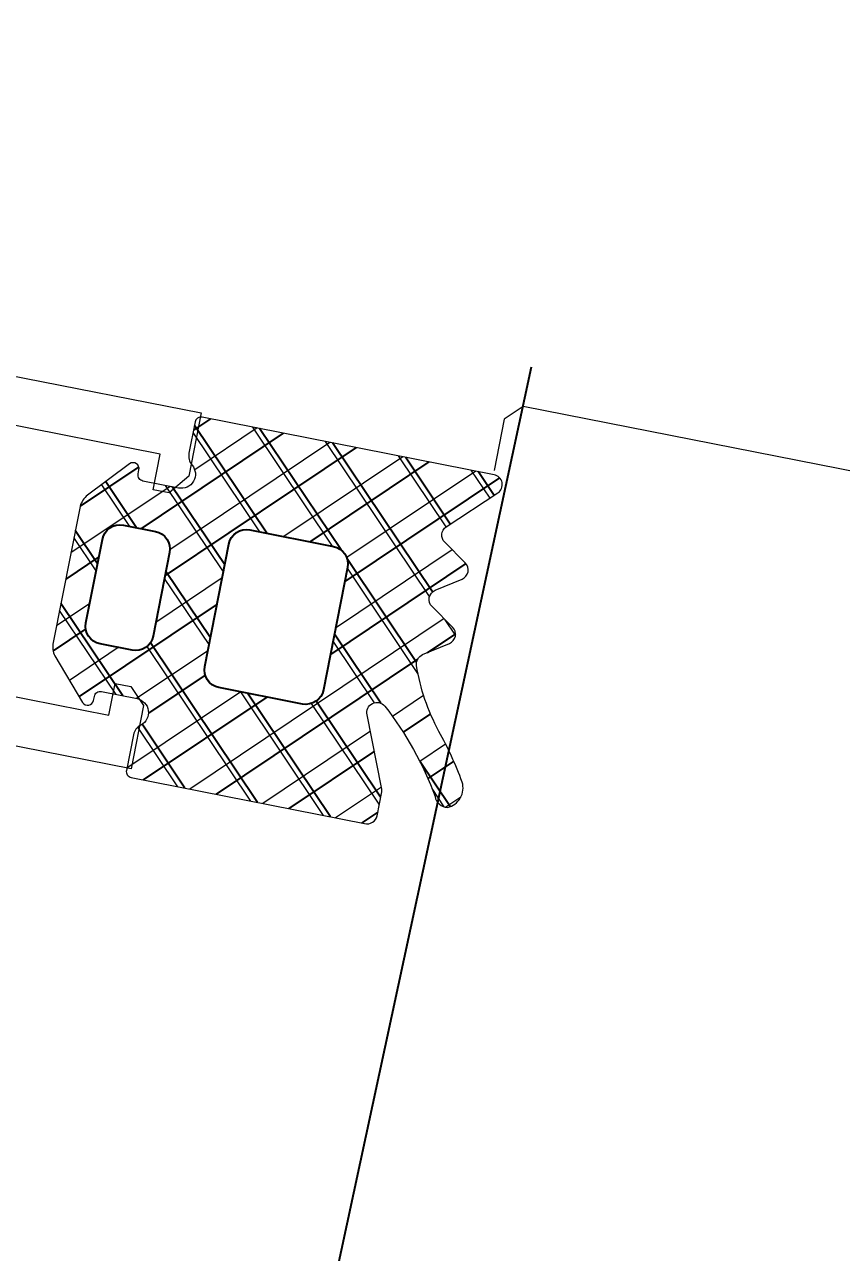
# Model space of a CAD drawing. Header units: millimetres. Extents: x 0 to 8967983, y -224399 to 13801.
# Drawn here: x 73688.02 to 73712.72, y -96474.75 to -96437.62 of the extents above; entities that cross this region are included whole.
import ezdxf
from ezdxf import colors
from ezdxf.entities.mleader import LeaderData, LeaderLine
from ezdxf.math import Vec2, Vec3

# ---------------------------------------------------------------- set-up
doc = ezdxf.new("R2010")
doc.units = ezdxf.units.MM
doc.header["$LTSCALE"] = 10
doc.layers.add('АР_Перегородки витражные', color=152, linetype='Continuous', lineweight=13)
doc.layers.add('Архитектура', color=251, linetype='Continuous')
doc.layers.add('Тонкая', color=7, linetype='Continuous')
doc.layers.get('0').off()
doc.layers.get('0').freeze()
doc.styles.add('ISOCPEUR', font='isocpeur.TTF', dxfattribs={"width": 0.7})

# ---------------------------------------------------------------- blocks, each defined once
blk = doc.blocks.new('_DOTSMALL')
at = {"color": 0, "linetype": 'ByBlock', "const_width": 0.5}
blk.add_lwpolyline([(-0.0625, 0, 1), (0.0625, 0, 1)], format="xyb", close=True, dxfattribs=at)
blk = doc.blocks.new('стойка витр.')
h = blk.add_hatch()
h.set_pattern_fill('ANSI37', scale=0.5, angle=-69.23283665521843)
h.set_pattern_definition([(335.7671633447816, (-69115.31625940584, 318510.9409690977), (0.6515825639889636, 1.447617495164233), []), (65.76716334478155, (-69115.31625940584, 318510.9409690977), (-1.447617495164233, 0.6515825639889636), [])])
edge = h.paths.add_edge_path()
edge.add_line((-7.614656875375658, -25.62993601259222), (-7.273265914729564, -26.53020796886267))
edge.add_arc((-7.672138333263274, -26.68151659366696), 0.4266069692434679, -30.765631391378577, 20.77378547182468, ccw=False)
edge.add_arc((-6.938850257283542, -27.11794408495156), 0.4267278803339729, 149.2463648056786, 290.7703475873838)
edge.add_line((-6.787522688187892, -27.51693863464607), (-5.761497533734655, -27.12786096686614))
edge.add_arc((-5.826270069284272, -26.95688741173914), 0.1828317202082013, 290.7489596719217, 380.7853669983573)
edge.add_line((-5.655337706935825, -26.89200624793739), (-5.698566115868744, -26.77800989551906))
edge.add_arc((-5.527559815348082, -26.71316091253391), 0.1828894349380834, 65.75635340077491, 200.7677215485159, ccw=False)
edge.add_line((-5.452462167653721, -26.54640093915077), (-3.994188920449233, -27.29736676610628))
edge.add_arc((-4.339684557994865, -27.83227055815794), 0.6367804192296694, 19.809448943918426, 57.14148607166612, ccw=False)
edge.add_line((-3.740585688123247, -27.61647007986176), (-2.270775810728082, -31.49246202532231))
edge.add_arc((-2.862326952422118, -31.72816639327794), 0.6367804192285443, -15.60715938413449, 21.72487774361298, ccw=False)
edge.add_line((-2.249025291763246, -31.89948590572749), (-2.842686385673005, -33.42856309223862))
edge.add_arc((-3.009474684396633, -33.35352837480535), 0.1828894349365558, 200.7666051236535, 335.7779732896313, ccw=False)
edge.add_line((-3.180482248484623, -33.41837402567035), (-3.223710657359334, -33.30437767335388))
edge.add_arc((-3.394684212462365, -33.36915020895407), 0.1828317202037067, 20.74895968940122, 110.7853670142414)
edge.add_line((-3.459565376309911, -33.19821784662781), (-4.485590530792251, -33.58729551440774))
edge.add_arc((-4.334307311281267, -33.98630688185023), 0.4267278803335083, 110.7639791032461, 252.2879618854569)
edge.add_arc((-4.593835025358378, -34.79921876089735), 0.4266069692128739, 20.760541213745626, 72.2999580801698, ccw=False)
edge.add_line((-4.194927641627146, -34.64800234186259), (-3.805871961842058, -35.67396951244882))
edge.add_arc((-3.976804324152614, -35.73885067632053), 0.1828317201976034, -69.25104032001241, 20.78536702306718, ccw=False)
edge.add_line((-3.912031788582681, -35.9098242314285), (-10.63804850899032, -38.46038830642647))
edge.add_arc((-10.76198657700206, -38.18099989774544), 0.3056444463879536, 200.8460379983515, 293.92230867425997, ccw=False)
edge.add_line((-11.04762355046114, -38.2897659172595), (-11.3069940036512, -37.6057878035499))
edge.add_arc((-11.02280217192234, -37.49789568213767), 0.3039830703908278, 175.7219656777917, 200.7890354028728, ccw=False)
edge.add_line((-11.32593828623067, -37.47521963119652), (-11.26283276302274, -35.23454482450325))
edge.add_arc((-11.5667631736687, -35.21197449929495), 0.3047673113958011, 355.7529257944983, 510.3971654946409)
edge.add_arc((-3.085478140807247, -39.81161386289363), 9.95296756819478, 151.493160172311, 169.5799937381118)
edge.add_arc((-13.27454869620142, -38.00608067109534), 0.4002801790508524, 282.30928711923883, 359.2250395672268, ccw=False)
edge.add_arc((-13.15914824141406, -37.79549114656839), 0.6024183835459826, 172.8865217206561, 267.13931994465963, ccw=False)
edge.add_arc((-2.924576102079248, -39.73891867786803), 11.01872594919693, 160.6453850739864, 169.4469810176308, ccw=False)
edge.add_arc((-19.07760885644255, -34.09585671602533), 6.091684827120307, 340.9199566399376, 360.7754221413588)
edge.add_arc((-13.29124725463213, -34.01305259408502), 0.3047655738143686, 359.9316076928689, 436.4302022680961)
edge.add_line((-13.21974018984474, -33.71679460741143), (-14.0766899229202, -33.52020163946145))
edge.add_arc((-14.00514734915965, -33.22393144415915), 0.3047857747414494, 145.1100748207506, 256.424251871352, ccw=False)
edge.add_line((-14.2551486332959, -33.04959347808472), (-13.74402617113083, -32.33421562775766))
edge.add_arc((-13.99402745527389, -32.1598776616858), 0.3047857747455562, 325.1100748218798, 436.4242518702226)
edge.add_line((-13.92248488150653, -31.86360746638093), (-14.7794566025841, -31.6669565144839))
edge.add_arc((-14.7079140287954, -31.37068631918638), 0.3047857747434108, 145.1100748199116, 256.4242518659954, ccw=False)
edge.add_line((-14.95791531293071, -31.19634835310717), (-14.44679285076563, -30.48097050278011))
edge.add_arc((-14.69684457899481, -30.30662212908397), 0.3048331054870662, 325.1138936033488, 425.7589859189499)
edge.add_line((-14.57168746687239, -30.0286672415823), (-16.28069433249766, -29.27720980550657))
edge.add_arc((-16.15556139849932, -28.99925320327871), 0.3048247429148342, 110.79403674408451, 245.7632621299588, ccw=False)
edge.add_line((-16.26377712844987, -28.71428394233226), (-7.850470401957864, -25.52388481301023))
edge.add_arc((-7.785589238115906, -25.69481717533219), 0.1828317201977073, 20.785366643697614, 110.7853670130821, ccw=False)
edge = h.paths.add_edge_path(flags=16)
edge.add_line((-3.343847721320344, -31.0696095920357), (-4.256775251385989, -28.66215553430811))
edge.add_arc((-4.763091039367282, -28.8541548874382), 0.5414973949720253, 20.7671633452251, 110.7671633452251)
edge.add_line((-4.955090392497368, -28.34783909945691), (-5.880512773175724, -28.69876731990371))
edge.add_arc((-5.68851342006019, -29.20508310789228), 0.5414973949736688, 110.7671633435124, 200.7671633435124)
edge.add_line((-6.194829208048759, -29.39708246100781), (-5.281901677954011, -31.8045365187354))
edge.add_arc((-4.775585889972717, -31.61253716560532), 0.5414973949720253, 200.7671633452251, 290.7671633452251)
edge.add_line((-4.583586536842631, -32.11885295358661), (-3.658164156164275, -31.76792473313981))
edge.add_arc((-3.850163509294362, -31.26160894516579), 0.541497394965222, 290.7671633454981, 380.7671633454981)
edge = h.paths.add_edge_path(flags=16)
edge.add_line((-6.665125275787432, -32.97088079506648), (-8.003619441966293, -29.4411776089255))
edge.add_arc((-8.509935229947587, -29.63317696205559), 0.5414973949720253, 20.7671633452251, 110.7671633452251)
edge.add_line((-8.701934583077673, -29.12686117407429), (-11.1093675273587, -30.03978069775621))
edge.add_arc((-10.91736817424317, -30.54609648574478), 0.5414973949736688, 110.7671633435124, 200.7671633435124)
edge.add_line((-11.42368396223173, -30.73809583886032), (-10.08518979602377, -34.2677990250013))
edge.add_arc((-9.578874008042476, -34.07579967187121), 0.5414973949720253, 200.7671633452251, 290.7671633452251)
edge.add_line((-9.38687465491239, -34.5821154598525), (-6.979441710631363, -33.66919593617058))
edge.add_arc((-7.171441063761449, -33.16288014819656), 0.541497394965222, 290.7671633454981, 380.7671633454981)
at = {"lineweight": 0, "ltscale": 100, "transparency": 33554687}
for points in [[(-2.258247086545452, -23.27287612311193), (-7.844300284108613, -25.39115610946465), (-7.152623754285742, -27.21515572990756), (-6.480474312818842, -27.61228183979256), (-6.024430919787847, -27.43934621633525), (-6.413508587575052, -26.41332106186019), (-1.739484192192322, -24.64089033441996)], [(1.113700732850702, -32.16493950470613), (-3.560323662532028, -33.93737023214635), (-3.906150933442404, -33.02539941386931), (-4.3621943264734, -33.19833503732661), (-4.645266100153094, -33.82723408192396), (-3.953589570330223, -35.65123370236688), (88.61521743849153, -0.5483364844694734)], [(-56.0608929025766, -41.98018508909445), (-55.7778211288678, -41.3512860444971), (-17.47126860445132, -26.8251079561378), (-16.84236955983215, -27.10817972981749), (-16.28037825660431, -28.59019029343472)]]:
    blk.add_lwpolyline(points, dxfattribs=at)
at = {"color": 7, "lineweight": 0, "ltscale": 100, "transparency": 33554687}
blk.add_lwpolyline([(-7.614656875375658, -25.62993601259222), (-7.273265914729564, -26.53020796886267, -0.2287523810762611), (-7.305569090007339, -26.89973780277796, 0.7101639231358212), (-6.787522688187892, -27.51693863464607), (-5.761497533734655, -27.12786096686614, 0.4143996870914876), (-5.655337706935825, -26.89200624793739), (-5.698566115868744, -26.77800989551906, -0.6682503890445888), (-5.452462167653721, -26.54640093915077), (-3.994188920449233, -27.29736676610628, -0.1643479059441302), (-3.740585688123247, -27.61647007986176), (-2.270775810728082, -31.49246202532231, -0.1643479059441302), (-2.249025291763246, -31.89948590572749), (-2.842686385673005, -33.42856309223862, -0.6682503891596868), (-3.180482248484623, -33.41837402567035), (-3.223710657359334, -33.30437767335388, 0.4143996870833266), (-3.459565376309911, -33.19821784662781), (-4.485590530792251, -33.58729551440774, 0.7101639231391418), (-4.464132105349563, -34.39280682858953, -0.2287523810910513), (-4.194927641627146, -34.64800234186259), (-3.805871961842058, -35.67396951244882, -0.4143996871765861), (-3.912031788582681, -35.9098242314285), (-10.63804850899032, -38.46038830642647, -0.4300281847644905), (-11.04762355046114, -38.2897659172595), (-11.3069940036512, -37.6057878035499, -0.1098139781175365), (-11.32593828623067, -37.47521963119652), (-11.26283276302274, -35.23454482450325, 0.8000358277039689), (-11.83174935798161, -35.06142405519495, 0.07908294790216032), (-12.87430513065192, -38.01149454006372, -0.3488032577412263), (-13.18921346374555, -38.39715882165183, -0.4361245879823007), (-13.75692971088574, -37.72089072036033, -0.03842309887939363), (-13.32058396766661, -36.08715992321959, 0.08685322061285544), (-12.98648189794039, -34.01341638380836, 0.3467629046601076), (-13.21974018984474, -33.71679460741143), (-14.0766899229202, -33.52020163946145, -0.5278770357902526), (-14.2551486332959, -33.04959347808472), (-13.74402617113083, -32.33421562775766, 0.5278770357776507), (-13.92248488150653, -31.86360746638093), (-14.7794566025841, -31.6669565144839, -0.5278770357650493), (-14.95791531293071, -31.19634835310717), (-14.44679285076563, -30.48097050278011, 0.4697389635461835), (-14.57168746687239, -30.0286672415823), (-16.28069433249766, -29.27720980550657, -0.667984424932516), (-16.26377712844987, -28.71428394233226), (-7.850470401957864, -25.52388481301023, -0.4142135642613711)], format="xyb", close=True, dxfattribs=at)
at = {"color": 7}
for points in [[(-3.343847721320344, -31.0696095920357), (-4.256775251385989, -28.66215553430811, 0.414213562373095), (-4.955090392497368, -28.34783909945691), (-5.880512773175724, -28.69876731990371, 0.414213562373095), (-6.194829208048759, -29.39708246100781), (-5.281901677954011, -31.8045365187354, 0.414213562373095), (-4.583586536842631, -32.11885295358661), (-3.658164156164275, -31.76792473313981, 0.414213562373095)], [(-6.665125275787432, -32.97088079506648), (-8.003619441966293, -29.4411776089255, 0.414213562373095), (-8.701934583077673, -29.12686117407429), (-11.1093675273587, -30.03978069775621, 0.414213562373095), (-11.42368396223173, -30.73809583886032), (-10.08518979602377, -34.2677990250013, 0.414213562373095), (-9.38687465491239, -34.5821154598525), (-6.979441710631363, -33.66919593617058, 0.414213562373095)]]:
    blk.add_lwpolyline(points, format="xyb", close=True, dxfattribs=at)
blk = doc.blocks.new('A$Cf7573d2c')
h = blk.add_hatch()
h.set_pattern_fill('ANSI37', color=5, scale=0.4999999999999999, angle=11.05056813833426)
h.set_pattern_definition([(56.05056813833426, (-325577.5326109263, -14427.20117750167), (-1.316880116997287, 0.8865568269756945), []), (146.0505681383342, (-325577.5326109263, -14427.20117750167), (-0.8865568269756945, -1.316880116997287), [])])
edge = h.paths.add_edge_path()
edge.add_line((53.15568665240426, -71.84455999218335), (54.10066208685748, -71.66000969718152))
edge.add_arc((54.18248049125657, -72.07869723569522), 0.4266069692410905, 49.51777340105292, 101.05719026425612, ccw=False)
edge.add_arc((54.73640786875238, -71.42958644543106), 0.4267278803678288, 229.5297695967836, 371.0537523784885)
edge.add_line((55.15521898376755, -71.34776998117741), (54.94489004521165, -70.27079700716422))
edge.add_arc((54.76543719321895, -70.30578431646067), 0.1828317201694488, 11.03236445595228, 101.0687717823854)
edge.add_line((54.7303358616773, -70.12635373260127), (54.61067896033637, -70.14972229399427))
edge.add_arc((54.57562182683224, -69.97022426391564), 0.1828894349371679, 146.0397581948859, 281.0511263426278, ccw=False)
edge.add_line((54.42392868350726, -69.86805902677588), (55.41024150652811, -68.55744941602461))
edge.add_arc((55.87916092157176, -68.98826710893277), 0.6367804192400961, 100.09285373580963, 137.4248908635569, ccw=False)
edge.add_line((55.7675690172473, -68.36134083797515), (59.83602538472041, -67.56678597940481))
edge.add_arc((59.96850951681367, -68.18963207348673), 0.6367804191160473, 64.67624540846452, 102.00828253621182, ccw=False)
edge.add_line((60.24088129645679, -67.61404288333142), (61.64782822388224, -68.45725749440317))
edge.add_arc((61.54572023362346, -68.6089891777656), 0.1828894349345614, -78.94999008860498, 56.06137807737059, ccw=False)
edge.add_line((61.58077386952937, -68.78848789090989), (61.46111696830485, -68.81185645227379))
edge.add_arc((61.49610427769884, -68.9913093042758), 0.1828317201972567, 101.0323644853947, 191.0687718102334)
edge.add_line((61.31667369382922, -69.02641063591), (61.5270026322687, -70.10338360995229))
edge.add_arc((61.94582283864131, -70.02161369747758), 0.4267278803313772, 191.0473838963396, 332.5713666785517)
edge.add_arc((62.70327143611815, -70.41461748833981), 0.4266069692042858, 101.04394600933591, 152.5833628757599, ccw=False)
edge.add_line((62.62154981598724, -69.99591104824503), (63.69846192700788, -69.78559399610094))
edge.add_arc((63.73356325865052, -69.96502457996553), 0.1828317201939337, 11.032364470050595, 101.06877181313263, ccw=False)
edge.add_line((63.91301611065865, -69.93003727062023), (65.29180877562612, -76.99003789461858))
edge.add_arc((64.99551066640528, -77.06504428161418), 0.3056444464046082, -78.87055721437832, 14.2057134615319, ccw=False)
edge.add_line((65.05450805288274, -77.3649406570621), (64.33656664565206, -77.50515202515817))
edge.add_arc((64.27818671723436, -77.20682755241624), 0.3039830703818922, 256.0053704728485, 281.07244019792967, ccw=False)
edge.add_line((64.2046742036473, -77.50178791827057), (62.00679334101733, -77.0614180622797))
edge.add_arc((61.93325097918449, -77.35717917385819), 0.3047673114133029, 76.03633058298668, 230.6805702831305)
edge.add_arc((67.89833459834982, -69.77386489183748), 9.952967568197614, 231.7765649659958, 249.8633985317965)
edge.add_arc((64.39904336975559, -79.51204078812538), 0.4002801790500968, 2.592691911632528, 79.50844435962068, ccw=False)
edge.add_arc((64.21095152774018, -79.36275357584572), 0.6024183835098907, 253.1699265163699, 347.42272474037384, ccw=False)
edge.add_arc((67.8538384741732, -69.6030019325488), 11.01872594909504, 240.92878986685412, 249.7303858104985, ccw=False)
edge.add_arc((59.56550229921984, -84.57190633206682), 6.091684827287554, 61.20336143423747, 81.05882693565867)
edge.add_arc((60.46047847562673, -78.85457699437922), 0.304765573773833, 80.21501248920164, 156.7136070644281)
edge.add_line((60.18053901626263, -78.73409482122224), (59.84213466581423, -79.54557133703202))
edge.add_arc((59.56218916597427, -79.42505210376291), 0.3047857747146659, 225.3934796143645, 336.7076566649676, ccw=False)
edge.add_line((59.34815820830408, -79.64204315801908), (58.72930734895635, -79.01751513300405))
edge.add_arc((58.51527639129254, -79.23450618727465), 0.3047857747204647, 45.39347961712065, 156.7076566654629)
edge.add_line((58.23533089144621, -79.11398695400567), (57.89686567790341, -79.92547535613994))
edge.add_arc((57.61692017800742, -79.8049561228095), 0.3047857747903789, 225.3934796124579, 336.70765665854196, ccw=False)
edge.add_line((57.40288922027685, -80.02194717711245), (56.78403836104553, -79.39741915209743))
edge.add_arc((56.56998863134884, -79.6144581702775), 0.3048331054787136, 45.39729839756555, 146.0423907131674)
edge.add_line((56.31714448623825, -79.44418468297226), (55.28802957176231, -81.0018480734143))
edge.add_arc((55.03517965588581, -80.83159812799333), 0.3048247428844842, 191.0774415371329, 326.04666692300657, ccw=False)
edge.add_line((54.73603428946808, -80.89016581213218), (53.01135739893652, -72.0590919078968))
edge.add_arc((53.19078798283557, -72.02399057630869), 0.1828317202172855, 101.06877142490288, 191.0687717942894, ccw=False)
edge = h.paths.add_edge_path(flags=16)
edge.add_line((59.23813135258388, -68.55309740688244), (56.71113389532547, -69.04661089844012))
edge.add_arc((56.81492556333978, -69.57806806363078), 0.5414973949906723, 101.0505681359266, 191.0505681359267)
edge.add_line((56.28346839814913, -69.68185973164509), (56.47317437781021, -70.65323444815294))
edge.add_arc((57.00463154293539, -70.54944278017501), 0.5414973949194297, 191.0505681334767, 281.0505681334768)
edge.add_line((57.10842321091332, -71.08089994530019), (59.63542066817172, -70.58738645372796))
edge.add_arc((59.53162900015741, -70.0559292885373), 0.5414973949906723, 281.0505681359267, 371.0505681359267)
edge.add_line((60.06308616534807, -69.95213762052299), (59.8733801858034, -68.98076290400058))
edge.add_arc((59.34192302063457, -69.08455457205127), 0.5414973949762222, 11.05056814014731, 101.0505681401473)
edge = h.paths.add_edge_path(flags=16)
edge.add_line((60.55157991347369, -72.1476167988294), (56.84660745610017, -72.87118456036842))
edge.add_arc((56.95039912417269, -73.40264172550087), 0.5414973949447008, 101.0505681431519, 191.0505681431519)
edge.add_line((56.41894195904024, -73.50643339357339), (56.91245112242177, -76.03340868896339))
edge.add_arc((57.44390828760515, -75.92961702092725), 0.541497394987715, 191.050568138341, 281.050568138341)
edge.add_line((57.54769995564129, -76.46107418611064), (61.25267241301481, -75.73750642454252))
edge.add_arc((61.14888074494229, -75.20604925941007), 0.5414973949447008, 281.0505681431519, 371.0505681431519)
edge.add_line((61.68033791007474, -75.10225759133755), (61.18682874669321, -72.57528229594755))
edge.add_arc((60.65537158152438, -72.67907396399823), 0.5414973949762222, 11.05056814014731, 101.0505681401473)
at = {"color": 5, "lineweight": 0, "ltscale": 100, "transparency": 33554687}
for points in [[(51.73646704759449, -66.1671774207789), (52.88157409906853, -72.03060903266305), (54.79614538163878, -71.65670016474905), (55.30101650545839, -71.06121786679432), (55.20753037370741, -70.58252939883096), (54.13055739959236, -70.79285833732865), (53.17241072526667, -65.88674279826228)], [(61.07007052085828, -64.34435831751034), (62.02821719518397, -69.25047385657672), (61.07096198550425, -69.43742234735691), (61.16444811725523, -69.91611081532028), (61.73654996755067, -70.30126417477732), (63.65112125000451, -69.92735530684877), (44.67507682216819, 27.23800458030018)], [(61.09487798134796, -122.3553278650652), (60.52277613105252, -121.9701745055936), (52.67016501864418, -81.76148993524839), (53.05531837814488, -81.18938808498206), (54.61091895704158, -80.88558490110154)]]:
    blk.add_lwpolyline(points, dxfattribs=at)
blk.add_lwpolyline([(53.15568665240426, -71.84455999218335), (54.10066208685748, -71.66000969718152, -0.2287523810762611), (54.45943891291972, -71.75421682199521, 0.7101639231358212), (55.15521898376755, -71.34776998117741), (54.94489004521165, -70.27079700716422, 0.4143996870914876), (54.7303358616773, -70.12635373260127), (54.61067896033637, -70.14972229399427, -0.6682503890445888), (54.42392868350726, -69.86805902677588), (55.41024150652811, -68.55744941602461, -0.1643479059441302), (55.7675690172473, -68.36134083797515), (59.83602538472041, -67.56678597940481, -0.1643479059441302), (60.24088129645679, -67.61404288333142), (61.64782822388224, -68.45725749440317, -0.6682503891596868), (61.58077386952937, -68.78848789090989), (61.46111696830485, -68.81185645227379, 0.4143996870833266), (61.31667369382922, -69.02641063591), (61.5270026322687, -70.10338360995229, 0.7101639231391418), (62.32458022865467, -70.21818308309594, -0.2287523810910513), (62.62154981598724, -69.99591104824503), (63.69846192700788, -69.78559399610094, -0.4143996871765861), (63.91301611065865, -69.93003727062023), (65.29180877562612, -76.99003789461858, -0.4300281847644905), (65.05450805288274, -77.3649406570621), (64.33656664565206, -77.50515202515817, -0.1098139781175365), (64.2046742036473, -77.50178791827057), (62.00679334101733, -77.0614180622797, 0.8000358277039689), (61.74013722792733, -77.5929549003049, 0.07908294790216032), (64.47193063155282, -79.11845259113761, -0.3488032577412263), (64.79891380108893, -79.49393388652243, -0.4361245879823007), (64.03653078118805, -79.93936896929517, -0.03842309887939363), (62.49988066009246, -79.23355006161728, 0.08685322061285544), (60.51227378088515, -78.554245009218, 0.3467629046601076), (60.18053901626263, -78.73409482122224), (59.84213466581423, -79.54557133703202, -0.5278770357902526), (59.34815820830408, -79.64204315801908), (58.72930734895635, -79.01751513300405, 0.5278770357776507), (58.23533089144621, -79.11398695400567), (57.89686567790341, -79.92547535613994, -0.5278770357650493), (57.40288922027685, -80.02194717711245), (56.78403836104553, -79.39741915209743, 0.4697389635461835), (56.31714448623825, -79.44418468297226), (55.28802957176231, -81.0018480734143, -0.667984424932516), (54.73603428946808, -80.89016581213218), (53.01135739893652, -72.0590919078968, -0.4142135642613711)], format="xyb", close=True, dxfattribs=at)
at = {"color": 5}
for points in [[(59.23813135258388, -68.55309740688244), (56.71113389532547, -69.04661089844012, 0.414213562373095), (56.28346839814913, -69.68185973164509), (56.47317437781021, -70.65323444815294, 0.414213562373095), (57.10842321091332, -71.08089994530019), (59.63542066817172, -70.58738645372796, 0.414213562373095), (60.06308616534807, -69.95213762052299), (59.8733801858034, -68.98076290400058, 0.414213562373095)], [(60.55157991347369, -72.1476167988294), (56.84660745610017, -72.87118456036842, 0.414213562373095), (56.41894195904024, -73.50643339357339), (56.91245112242177, -76.03340868896339, 0.414213562373095), (57.54769995564129, -76.46107418611064), (61.25267241301481, -75.73750642454252, 0.414213562373095), (61.68033791007474, -75.10225759133755), (61.18682874669321, -72.57528229594755, 0.414213562373095)]]:
    blk.add_lwpolyline(points, format="xyb", close=True, dxfattribs=at)
at = {"layer": 'АР_Перегородки витражные', "rotation": 80.28340479355269}
blk.add_blockref('стойка витр.', (29.17858439369593, -60.01344902928395), dxfattribs=at)
blk = doc.blocks.new('A$Cec9b444d')
at = {"layer": 'Тонкая', "color": 5, "ltscale": 100}
blk.add_line((6208.049528553656, 164.6421001279019), (6645.630299936541, 2198.914641495406), dxfattribs=at)
at = {"color": 241, "ltscale": 100, "true_color": 0xf7abae, "xscale": -1, "rotation": 89.90413134762046}
blk.add_blockref('A$Cf7573d2c', (6563.698240449916, 2250.519506825216), dxfattribs=at)

msp = doc.modelspace()

# ---------------------------------------------------------------- linework, layer by layer
at = {"layer": 'Архитектура', "lineweight": 25, "transparency": 33554684}
msp.add_arc((64177.46455168902, -95753.94507201882), 9778.654617052323, 272.592547965165, 356.6353913736801, dxfattribs=at)

# ---------------------------------------------------------------- block references
msp.add_blockref('A$Cec9b444d', (67057.72434611898, -98646.87649074812), dxfattribs=at)

# ---------------------------------------------------------------- leaders
ml = msp.add_multileader_mtext('Standard', dxfattribs=at)
ml.set_content('0,000', color=256, style='ISOCPEUR')
ml.set_leader_properties(color=256, linetype='Continuous', lineweight=-1)
ml.set_arrow_properties(name='DOTSMALL')
ml.build(insert=Vec2(0, 0))
ml.multileader.update_dxf_attribs({"has_text_frame": 1, "text_left_attachment_type": 4, "text_right_attachment_type": 4, "dogleg_length": 100, "arrow_head_size": 180})
ctx = ml.context
ctx.base_point, ctx.char_height, ctx.arrow_head_size, ctx.landing_gap_size, ctx.plane_origin = Vec3(109227.8345319777, -179824.0994568599, 1.149675994230903e-08), 250, 180, 50, Vec3(109146.4410821284, -181024.9969823235, 1.149675994230903e-08)
ctx.left_attachment, ctx.right_attachment = 4, 4
notes = []
notes.append((ctx, [(0, (0, 0, 0), (0, 0), (1, 0), 1, [])]))
ctx.mtext.insert, ctx.mtext.width, ctx.mtext.line_spacing_style, ctx.mtext.flow_direction = Vec3(109277.8345319777, -179424.0994568599, 1.149675994230903e-08), 852.6970314602484, 2, 5
ml = msp.add_multileader_mtext('Standard', dxfattribs=at)
ml.set_content('0,000', color=256, style='ISOCPEUR')
ml.set_leader_properties(color=256, linetype='Continuous', lineweight=-1)
ml.set_arrow_properties(name='DOTSMALL')
ml.build(insert=Vec2(0, 0))
ml.multileader.update_dxf_attribs({"has_text_frame": 1, "text_left_attachment_type": 4, "text_right_attachment_type": 4, "dogleg_length": 100, "arrow_head_size": 180})
ctx = ml.context
ctx.base_point, ctx.char_height, ctx.arrow_head_size, ctx.landing_gap_size, ctx.plane_origin = Vec3(93570.61230941524, -179043.501211703, 1.149675994230903e-08), 250, 180, 50, Vec3(91409.39993934671, -179568.0801185216, 1.149675994230903e-08)
ctx.left_attachment, ctx.right_attachment = 4, 4
notes.append((ctx, [(0, (0, 0, 0), (0, 0), (1, 0), 1, [])]))
ctx.mtext.insert, ctx.mtext.width, ctx.mtext.line_spacing_style, ctx.mtext.flow_direction = Vec3(93620.61230941524, -178643.501211703, 1.149675994230903e-08), 852.6970314602484, 2, 5
ml = msp.add_multileader_mtext('Standard', dxfattribs=at)
ml.set_content('-1,140', color=256, style='ISOCPEUR')
ml.set_leader_properties(color=256, linetype='Continuous', lineweight=-1)
ml.set_arrow_properties(name='DOTSMALL')
ml.build(insert=Vec2(0, 0))
ml.multileader.update_dxf_attribs({"has_text_frame": 1, "text_left_attachment_type": 4, "text_right_attachment_type": 4, "dogleg_length": 100, "arrow_head_size": 180})
ctx = ml.context
ctx.base_point, ctx.char_height, ctx.arrow_head_size, ctx.landing_gap_size, ctx.plane_origin = Vec3(85513.64643370814, -171108.2295539479, 1.149675994230903e-08), 250, 180, 50, Vec3(85432.25298385893, -170822.0879778057, 1.149675994230903e-08)
ctx.left_attachment, ctx.right_attachment = 4, 4
notes.append((ctx, [(0, (0, 0, 0), (0, 0), (1, 0), 1, [])]))
ctx.mtext.insert, ctx.mtext.width, ctx.mtext.line_spacing_style, ctx.mtext.flow_direction = Vec3(85563.64643370814, -170774.8962206146, 1.149675994230903e-08), 852.6970314602484, 2, 5
ml = msp.add_multileader_mtext('Standard', dxfattribs=at)
ml.set_content('-1,140', color=256, style='ISOCPEUR')
ml.set_leader_properties(color=256, linetype='Continuous', lineweight=-1)
ml.set_arrow_properties(name='DOTSMALL')
ml.build(insert=Vec2(0, 0))
ml.multileader.update_dxf_attribs({"has_text_frame": 1, "text_left_attachment_type": 4, "text_right_attachment_type": 4, "dogleg_length": 100, "arrow_head_size": 180})
ctx = ml.context
ctx.base_point, ctx.char_height, ctx.arrow_head_size, ctx.landing_gap_size, ctx.plane_origin = Vec3(88173.50544428907, -169016.9644614541), 250, 180, 50, Vec3(88092.11199443985, -170284.5286535844)
ctx.left_attachment, ctx.right_attachment = 4, 4
notes.append((ctx, [(0, (0, 0, 0), (0, 0), (1, 0), 1, [])]))
ctx.mtext.insert, ctx.mtext.width, ctx.mtext.line_spacing_style, ctx.mtext.flow_direction = Vec3(88223.50544428907, -168683.6311281208), 852.6970314602484, 2, 5
ml = msp.add_multileader_mtext('Standard', dxfattribs=at)
ml.set_content('-2,650', color=256, style='ISOCPEUR')
ml.set_leader_properties(color=256, linetype='Continuous', lineweight=-1)
ml.set_arrow_properties(name='DOTSMALL')
ml.build(insert=Vec2(0, 0))
ml.multileader.update_dxf_attribs({"has_text_frame": 1, "text_left_attachment_type": 4, "text_right_attachment_type": 4, "dogleg_length": 100, "arrow_head_size": 180})
ctx = ml.context
ctx.base_point, ctx.char_height, ctx.arrow_head_size, ctx.landing_gap_size, ctx.plane_origin = Vec3(97964.86647307395, -185922.1176271643), 250, 180, 50, Vec3(95803.65410300542, -186513.3632006497)
ctx.left_attachment, ctx.right_attachment = 4, 4
notes.append((ctx, [(0, (0, 0, 0), (0, 0), (1, 0), 1, [])]))
ctx.mtext.insert, ctx.mtext.width, ctx.mtext.line_spacing_style, ctx.mtext.flow_direction = Vec3(98014.86647307395, -185588.784293831), 852.6970314602484, 2, 5
ml = msp.add_multileader_mtext('Standard', dxfattribs=at)
ml.set_content('{\\W0.8;-2,250}', color=256, style='ISOCPEUR')
ml.set_leader_properties(color=256, linetype='Continuous', lineweight=-1)
ml.set_arrow_properties(name='DOTSMALL')
ml.build(insert=Vec2(0, 0))
ml.multileader.update_dxf_attribs({"has_text_frame": 1, "text_left_attachment_type": 4, "text_right_attachment_type": 4, "dogleg_length": 100, "arrow_head_size": 180})
ctx = ml.context
ctx.base_point, ctx.char_height, ctx.arrow_head_size, ctx.landing_gap_size, ctx.plane_origin = Vec3(103807.2803555565, -171634.4771294484), 250, 180, 50, Vec3(103725.8869057072, -172912.5964344966)
ctx.left_attachment, ctx.right_attachment = 4, 4
notes.append((ctx, [(0, (0, 0, 0), (0, 0), (1, 0), 1, [])]))
ctx.mtext.insert, ctx.mtext.width, ctx.mtext.defined_height, ctx.mtext.line_spacing_style, ctx.mtext.flow_direction = Vec3(103857.2803555565, -171301.1437961151), 769.9889591111103, 343.8884462512117, 2, 5
ml = msp.add_multileader_mtext('Standard', dxfattribs=at)
ml.set_content('%%P0,000', color=256, style='ISOCPEUR')
ml.set_leader_properties(color=256, linetype='Continuous', lineweight=-1)
ml.set_arrow_properties(name='DOTSMALL')
ml.build(insert=Vec2(0, 0))
ml.multileader.update_dxf_attribs({"has_text_frame": 1, "text_left_attachment_type": 4, "text_right_attachment_type": 4, "dogleg_length": 100, "arrow_head_size": 180})
ctx = ml.context
ctx.base_point, ctx.char_height, ctx.arrow_head_size, ctx.landing_gap_size, ctx.plane_origin = Vec3(77765.30692788668, -167248.6201944349), 250, 180, 50, Vec3(75221.94054402775, -169195.6268845529)
ctx.left_attachment, ctx.right_attachment = 4, 4
notes.append((ctx, [(0, (0, 0, 0), (0, 0), (1, 0), 1, [])]))
ctx.mtext.insert, ctx.mtext.width, ctx.mtext.line_spacing_style, ctx.mtext.flow_direction = Vec3(77815.30692788668, -166915.2868611016), 852.6970314602484, 2, 5
ml = msp.add_multileader_mtext('Standard', dxfattribs=at)
ml.set_content('%%P0,000', color=256, style='ISOCPEUR')
ml.set_leader_properties(color=256, linetype='Continuous', lineweight=-1)
ml.set_arrow_properties(name='DOTSMALL')
ml.build(insert=Vec2(0, 0))
ml.multileader.update_dxf_attribs({"has_text_frame": 1, "text_left_attachment_type": 4, "text_right_attachment_type": 4, "dogleg_length": 100, "arrow_head_size": 180})
ctx = ml.context
ctx.base_point, ctx.char_height, ctx.arrow_head_size, ctx.landing_gap_size, ctx.plane_origin = Vec3(112176.9498613266, -179831.5959282387), 250, 180, 50, Vec3(109105.8681456613, -181421.1444692705)
ctx.left_attachment, ctx.right_attachment = 4, 4
notes.append((ctx, [(0, (0, 0, 0), (0, 0), (1, 0), 1, [])]))
ctx.mtext.insert, ctx.mtext.width, ctx.mtext.line_spacing_style, ctx.mtext.flow_direction = Vec3(112226.9498613266, -179498.2625949054), 852.6970314602484, 2, 5
ml = msp.add_multileader_mtext('Standard', dxfattribs=at)
ml.set_content('%%P0,000', color=256, style='ISOCPEUR')
ml.set_leader_properties(color=256, linetype='Continuous', lineweight=-1)
ml.set_arrow_properties(name='DOTSMALL')
ml.build(insert=Vec2(0, 0))
ml.multileader.update_dxf_attribs({"has_text_frame": 1, "text_left_attachment_type": 4, "text_right_attachment_type": 4, "dogleg_length": 100, "arrow_head_size": 180})
ctx = ml.context
ctx.base_point, ctx.char_height, ctx.arrow_head_size, ctx.landing_gap_size, ctx.plane_origin = Vec3(75855.86278546404, -202520.9245383602), 250, 180, 50, Vec3(72784.78106979874, -204110.473079392)
ctx.left_attachment, ctx.right_attachment = 4, 4
notes.append((ctx, [(0, (0, 0, 0), (0, 0), (1, 0), 1, [])]))
ctx.mtext.insert, ctx.mtext.width, ctx.mtext.line_spacing_style, ctx.mtext.flow_direction = Vec3(75905.86278546404, -202187.5912050268), 852.6970314602484, 2, 5
ml = msp.add_multileader_mtext('Standard', dxfattribs=at)
ml.set_content('+2,100', color=256, style='ISOCPEUR')
ml.set_leader_properties(color=256, linetype='Continuous', lineweight=-1)
ml.set_arrow_properties(name='DOTSMALL')
ml.build(insert=Vec2(0, 0))
ml.multileader.update_dxf_attribs({"has_text_frame": 1, "text_left_attachment_type": 4, "text_right_attachment_type": 4, "dogleg_length": 100, "arrow_head_size": 180})
ctx = ml.context
ctx.base_point, ctx.char_height, ctx.arrow_head_size, ctx.landing_gap_size, ctx.plane_origin = Vec3(108644.689688993, -173339.4403854473, 1.149675994230903e-08), 250, 180, 50, Vec3(108563.2962391438, -174607.0045775776, 1.149675994230903e-08)
ctx.left_attachment, ctx.right_attachment = 4, 4
notes.append((ctx, [(0, (0, 0, 0), (0, 0), (1, 0), 1, [])]))
ctx.mtext.insert, ctx.mtext.width, ctx.mtext.line_spacing_style, ctx.mtext.flow_direction = Vec3(108694.689688993, -173006.107052114, 1.149675994230903e-08), 852.6970314602484, 2, 5
ml = msp.add_multileader_mtext('Standard', dxfattribs=at)
ml.set_content('%%P0,000', color=256, style='ISOCPEUR')
ml.set_leader_properties(color=256, linetype='Continuous', lineweight=-1)
ml.set_arrow_properties(name='DOTSMALL')
ml.build(insert=Vec2(0, 0))
ml.multileader.update_dxf_attribs({"has_text_frame": 1, "text_left_attachment_type": 4, "text_right_attachment_type": 4, "dogleg_length": 100, "arrow_head_size": 180})
ctx = ml.context
ctx.base_point, ctx.char_height, ctx.arrow_head_size, ctx.landing_gap_size, ctx.plane_origin = Vec3(73396.09986243525, -204238.7608166377), 250, 180, 50, Vec3(70277.29966569098, -203473.5771297424)
ctx.left_attachment, ctx.right_attachment = 4, 4
notes.append((ctx, [(0, (0, 0, 0), (0, 0), (1, 0), 1, [])]))
ctx.mtext.insert, ctx.mtext.width, ctx.mtext.line_spacing_style, ctx.mtext.flow_direction = Vec3(73446.09986243525, -203905.4274833043), 852.6970314602484, 2, 5
ml = msp.add_multileader_mtext('Standard', dxfattribs=at)
ml.set_content('%%P0,000', color=256, style='ISOCPEUR')
ml.set_leader_properties(color=256, linetype='Continuous', lineweight=-1)
ml.set_arrow_properties(name='DOTSMALL')
ml.build(insert=Vec2(0, 0))
ml.multileader.update_dxf_attribs({"has_text_frame": 1, "text_left_attachment_type": 4, "text_right_attachment_type": 4, "dogleg_length": 100, "arrow_head_size": 180})
ctx = ml.context
ctx.base_point, ctx.char_height, ctx.arrow_head_size, ctx.landing_gap_size, ctx.plane_origin = Vec3(80111.56057722156, -169396.6651229074), 250, 180, 50, Vec3(76159.99959400075, -170835.1421161888)
ctx.left_attachment, ctx.right_attachment = 4, 4
notes.append((ctx, [(0, (0, 0, 0), (0, 0), (1, 0), 1, [])]))
ctx.mtext.insert, ctx.mtext.width, ctx.mtext.line_spacing_style, ctx.mtext.flow_direction = Vec3(80161.56057722156, -169063.3317895741), 852.6970314602484, 2, 5
ml = msp.add_multileader_mtext('Standard', dxfattribs=at)
ml.set_content('Л.3', color=256, style='ISOCPEUR')
ml.set_leader_properties(color=256, linetype='Continuous', lineweight=-1)
ml.set_arrow_properties(name='DOTSMALL')
ml.build(insert=Vec2(0, 0))
ml.multileader.update_dxf_attribs({"has_text_frame": 1, "text_left_attachment_type": 4, "text_right_attachment_type": 4, "dogleg_length": 100, "arrow_head_size": 180})
ctx = ml.context
ctx.base_point, ctx.char_height, ctx.arrow_head_size, ctx.landing_gap_size, ctx.plane_origin = Vec3(73917.93742473226, -204990.7275228011), 250, 180, 50, Vec3(98695.63924480753, -215170.2203547314)
ctx.left_attachment, ctx.right_attachment = 4, 4
notes.append((ctx, [(0, (0, 0, 0), (0, 0), (1, 0), 1, [])]))
ctx.mtext.insert, ctx.mtext.width, ctx.mtext.line_spacing_style, ctx.mtext.flow_direction = Vec3(73967.93742473226, -204657.3941894678), 852.6970314602484, 2, 5
ml = msp.add_multileader_mtext('Standard', dxfattribs=at)
ml.set_content('Л.4', color=256, style='ISOCPEUR')
ml.set_leader_properties(color=256, linetype='Continuous', lineweight=-1)
ml.set_arrow_properties(name='DOTSMALL')
ml.build(insert=Vec2(0, 0))
ml.multileader.update_dxf_attribs({"has_text_frame": 1, "text_left_attachment_type": 4, "text_right_attachment_type": 4, "dogleg_length": 100, "arrow_head_size": 180})
ctx = ml.context
ctx.base_point, ctx.char_height, ctx.arrow_head_size, ctx.landing_gap_size, ctx.plane_origin = Vec3(81011.08483592642, -170179.9664768753), 250, 180, 50, Vec3(106247.0021695468, -181803.0859569088)
ctx.left_attachment, ctx.right_attachment = 4, 4
notes.append((ctx, [(0, (0, 0, 0), (0, 0), (1, 0), 1, [])]))
ctx.mtext.insert, ctx.mtext.width, ctx.mtext.line_spacing_style, ctx.mtext.flow_direction = Vec3(81061.08483592642, -169846.633143542), 852.6970314602484, 2, 5
ml = msp.add_multileader_mtext('Standard', dxfattribs=at)
ml.set_content('Л.5', color=256, style='ISOCPEUR')
ml.set_leader_properties(color=256, linetype='Continuous', lineweight=-1)
ml.set_arrow_properties(name='DOTSMALL')
ml.build(insert=Vec2(0, 0))
ml.multileader.update_dxf_attribs({"has_text_frame": 1, "text_left_attachment_type": 4, "text_right_attachment_type": 4, "dogleg_length": 100, "arrow_head_size": 180})
ctx = ml.context
ctx.base_point, ctx.char_height, ctx.arrow_head_size, ctx.landing_gap_size, ctx.plane_origin = Vec3(108596.3086329371, -175873.6562879031), 250, 180, 50, Vec3(133832.2259665575, -187496.7757679366)
ctx.left_attachment, ctx.right_attachment = 4, 4
notes.append((ctx, [(0, (0, 0, 0), (0, 0), (1, 0), 1, [])]))
ctx.mtext.insert, ctx.mtext.width, ctx.mtext.line_spacing_style, ctx.mtext.flow_direction = Vec3(108646.3086329371, -175540.3229545698), 852.6970314602484, 2, 5
for ctx, leaders in notes:
    for number, flags, end, landing, length, lines in leaders:
        leader = LeaderData()
        leader.index, (leader.has_last_leader_line, leader.has_dogleg_vector, leader.attachment_direction) = number, flags
        leader.last_leader_point, leader.dogleg_vector, leader.dogleg_length = Vec3(end), Vec3(landing), length
        for number, points, colour, breaks in lines:
            line = LeaderLine()
            line.index, line.vertices, line.color, line.breaks = number, Vec3.list(points), colors.encode_raw_color(colour), breaks
            leader.lines.append(line)
        ctx.leaders.append(leader)

doc.saveas('drawing.dxf')
